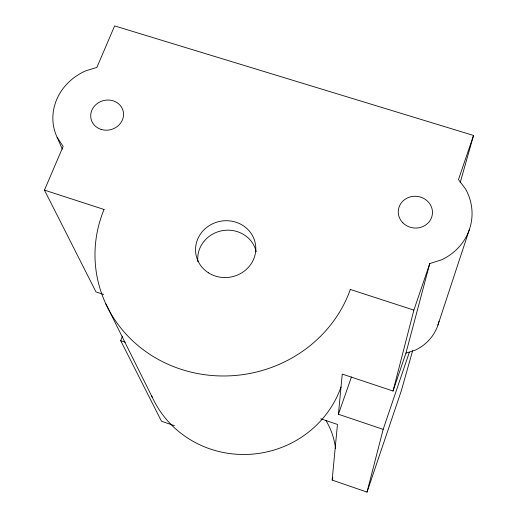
<?xml version="1.0" encoding="UTF-8"?>
<svg xmlns="http://www.w3.org/2000/svg" width="518" height="518" viewBox="0 0 518 518"><rect width="100%" height="100%" fill="white"/><g stroke="black" fill="none" stroke-linecap="round" stroke-linejoin="round"><path stroke-width="0.78" d="M412.652 350.692L401.269 390.935L367.009 492.1L332.148 480.076L337.451 424.436L320.7 418.758M367.009 492.1L383.165 429.37L338.422 414.251L342.256 374.087L393.032 391.032L405.931 353.14L429.772 263.578L441.465 259.848A56.643 52.571 6.4 0 0 465.533 188.953L458.475 179.558L473.543 135.457L114.627 25.9L96.892 67.411L85.671 70.862A54.668 49.521 -15.2 0 0 57.135 137.322L62.322 149.165M393.032 391.032L413.876 310.107L429.772 263.578M460.139 182.822L473.543 135.457M437.93 325.077L469.509 229.157M383.165 429.37L409.337 352.305M338.422 414.251L351.476 376.916M174.475 425.705L161.467 421.218L120.688 340.676L122.475 336.188M103.658 294.477L95.998 291.919L44.457 190.125L63.138 146.413L57.135 137.322M405.931 353.14L415.306 350.123A45.467 43.123 8.6 0 0 439.024 321.192M44.457 190.125L104.099 209.492M350.323 289.465L413.876 310.107M120.688 340.676L125.272 342.223M105.821 303.833L152.48 397.701M325.958 420.551A72.792 71.581 -11.4 0 1 335.535 448.342M332.88 477.829A72.792 71.581 -11.4 0 1 332.148 480.076M350.343 289.471A131.332 123.452 -9.5 0 1 181.183 369.334A131.332 123.452 -9.5 0 1 104.04 209.473M341.025 386.972A101.463 97.617 -10.2 0 1 248.446 454.39A101.463 97.617 -10.2 0 1 151.502 395.519M197.902 261.719A29.617 27.881 -9.9 0 1 222.611 230.614A29.617 27.881 -9.9 0 1 256.216 251.761M208.495 272.837A30.199 28.373 -9.9 0 0 255.711 250.887A30.199 28.373 -9.9 0 0 212.801 223.692A30.199 28.373 -9.9 0 0 208.495 272.837M402.9 222.863A17.12 15.89 6.4 0 0 431.747 216.997A17.12 15.89 6.4 0 0 411.447 196.62A17.12 15.89 6.4 0 0 402.9 222.863M101.159 129.429A16.524 14.97 -15.2 0 0 123.362 112.089A16.524 14.97 -15.2 0 0 96.853 103.84A16.524 14.97 -15.2 0 0 101.159 129.429"/></g></svg>
